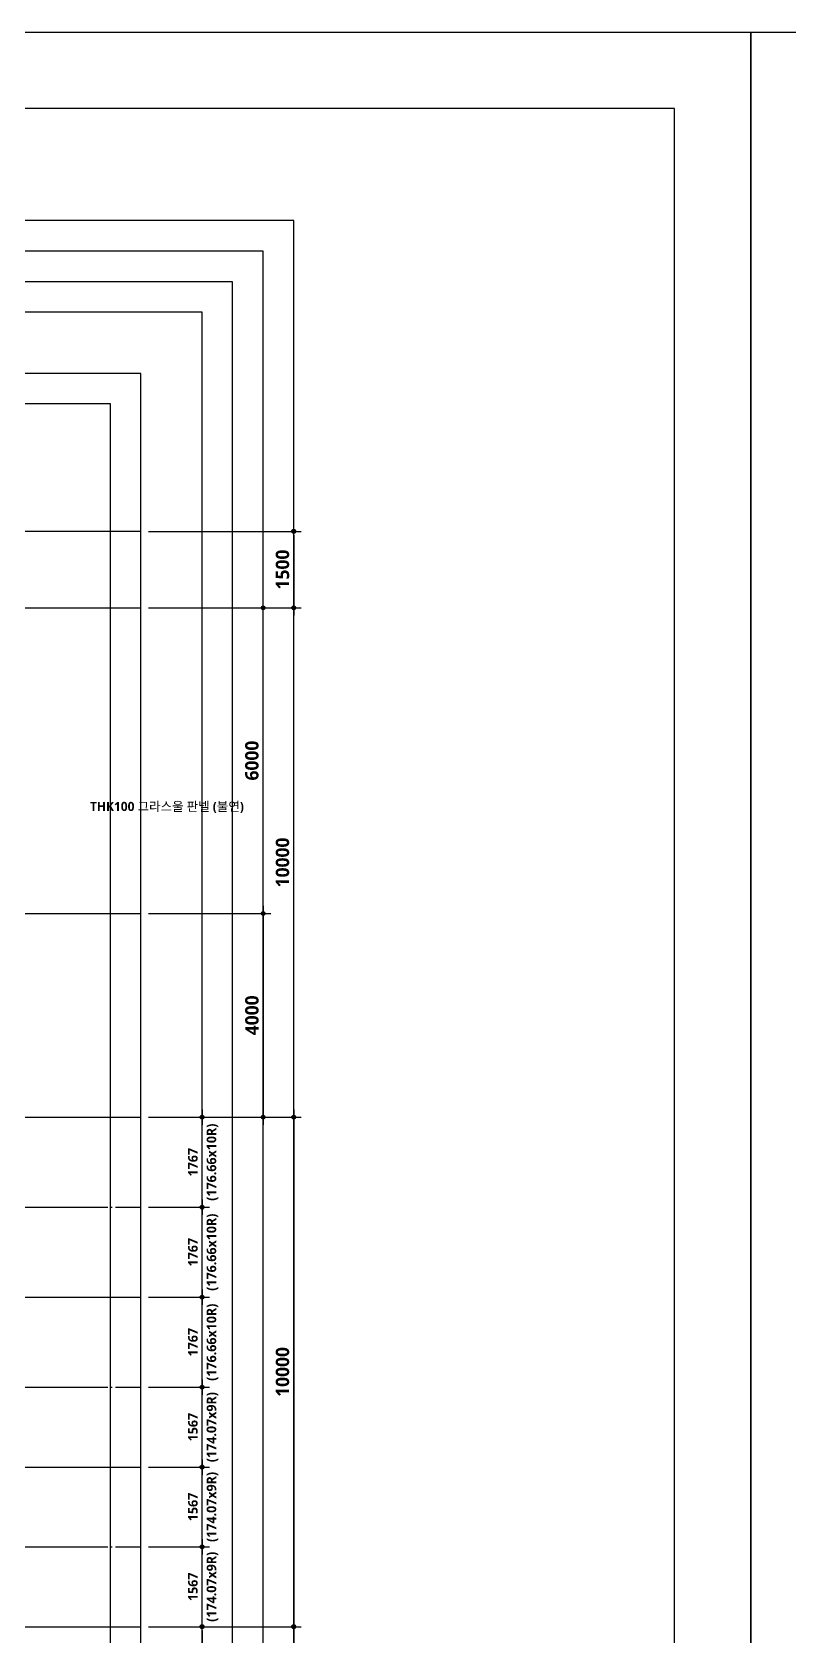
# Model space of a CAD drawing. Header units: millimetres. Extents: x 0 to 356400, y 0 to 68257.
# Drawn here: x 164087 to 178950, y 31519 to 63000 of the extents above; entities that cross this region are included whole.
import ezdxf
from ezdxf.enums import TextEntityAlignment as Align

# ---------------------------------------------------------------- set-up
doc = ezdxf.new("R2010")
doc.units = ezdxf.units.MM
doc.header["$LTSCALE"] = 75
doc.linetypes.add('CEN', pattern=[62, 60, -1, 0, -1])
doc.layers.get('Defpoints').update_dxf_attribs({"color": 161})
for name, color, linetype in [('A-ANNO-LEAD', 4, 'Continuous'), ('A-ANNO-TEXT1', 7, 'Continuous'), ('A-CEN', 1, 'CEN'), ('A-SECT-ELEV', 8, 'Continuous'), ('A-ST-AXIS-DIM', 7, 'Continuous')]:
    doc.layers.add(name, color=color, linetype=linetype)
for name, color, linetype, plot in [('Defpoint', 161, 'Continuous', False), ('G(그리드1)', 185, 'Continuous', False), ('G(그리드2)', 235, 'Continuous', False)]:
    doc.layers.add(name, color=color, linetype=linetype, plot=plot)
doc.styles.add('2020음성 1차', font='NanumGothicBold.ttf')
doc.styles.add('SH_대대리576', font='')
doc.styles.add('SH_진천_나눔', font='NanumGothicBold.ttf')
doc.styles.get('SH_대대리576').set_extended_font_data('NanumGothic', bold=True)
doc.dimstyles.new('SHP 75', dxfattribs={"dimscale": 75, "dimtxt": 3.5, "dimasz": 1, "dimexe": 2, "dimexo": 2, "dimgap": 1, "dimtad": 1, "dimdec": 0, "dimzin": 0, "dimdsep": 46, "dimtxsty": 'SH_대대리576', "dimblk": 'DIMDOT', "dimcen": 0.09, "dimclrd": 256, "dimclre": 256, "dimclrt": 3, "dimadec": 0, "dimazin": 1, "dimtfac": 1, "dimtdec": 0, "dimtix": 1, "dimtmove": 2, "dimatfit": 0, "dimldrblk": 'DIMDOT', "dimfxl": 1, "dimtfillclr": 3, "dimtolj": 1, "dimtzin": 0, "dimlwd": -1, "dimlwe": -1, "dimarcsym": 0})
doc.dimstyles.new('SHP 75 (in)', dxfattribs={"dimscale": 75, "dimtxt": 2.5, "dimasz": 1, "dimexe": 2, "dimexo": 2, "dimgap": 1, "dimtad": 1, "dimdec": 0, "dimzin": 0, "dimdsep": 46, "dimtxsty": 'SH_대대리576', "dimblk": 'DIMDOT', "dimblk1": 'NONE', "dimblk2": 'DIMDOT', "dimcen": 0.09, "dimclrd": 256, "dimclre": 256, "dimclrt": 3, "dimadec": 0, "dimazin": 1, "dimtfac": 1, "dimtdec": 0, "dimtix": 1, "dimtmove": 2, "dimatfit": 0, "dimldrblk": 'DIMDOT', "dimfxl": 1, "dimtfillclr": 3, "dimtolj": 1, "dimtzin": 0, "dimlwd": -1, "dimlwe": -1, "dimarcsym": 0})

# ---------------------------------------------------------------- blocks, each defined once
blk = doc.blocks.new('DIMDOT')
at = {"color": 0}
blk.add_line((-2, 0), (2, 0), dxfattribs=at)
for radius in [0.5, 0.25]:
    blk.add_circle((0, 0), radius, dxfattribs=at)
blk = doc.blocks.new('*D2643')
at = {"layer": 'A-ST-AXIS-DIM'}
for p, q in [((166375, 41700), (169375, 41700)), ((169225, 41625), (169225, 31775)), ((166375, 31700), (169375, 31700))]:
    blk.add_line(p, q, dxfattribs=at)
at = {"layer": 'Defpoints', "color": 0}
for p in [(166225, 41700), (166225, 31700), (169225, 31700)]:
    blk.add_point(p, dxfattribs=at)
at = {"layer": 'A-ST-AXIS-DIM', "linetype": 'ByBlock', "xscale": 75, "yscale": 75, "zscale": 75}
for p, rotation in [((169225, 41700), 90), ((169225, 31700), 270)]:
    blk.add_blockref('DIMDOT', p, dxfattribs=dict(at, rotation=rotation))
at = {"layer": 'A-ST-AXIS-DIM', "color": 3, "insert": (169006, 36700), "char_height": 262.5, "attachment_point": 5, "rotation": 90, "style": 'SH_진천_나눔'}
blk.add_mtext('\\A1;10000', dxfattribs=at)
blk = doc.blocks.new('*D2648')
at = {"layer": 'A-ST-AXIS-DIM'}
for p, q in [((166375, 31700), (169375, 31700)), ((169225, 31625), (169225, 27275)), ((166375, 27200), (169375, 27200))]:
    blk.add_line(p, q, dxfattribs=at)
at = {"layer": 'Defpoints', "color": 0}
for p in [(166225, 31700), (166225, 27200), (169225, 27200)]:
    blk.add_point(p, dxfattribs=at)
at = {"layer": 'A-ST-AXIS-DIM', "linetype": 'ByBlock', "xscale": 75, "yscale": 75, "zscale": 75}
for p, rotation in [((169225, 31700), 90), ((169225, 27200), 270)]:
    blk.add_blockref('DIMDOT', p, dxfattribs=dict(at, rotation=rotation))
at = {"layer": 'A-ST-AXIS-DIM', "color": 3, "insert": (169006, 29450), "char_height": 262.5, "attachment_point": 5, "rotation": 90, "style": 'SH_진천_나눔'}
blk.add_mtext('\\A1;4500', dxfattribs=at)
blk = doc.blocks.new('*D2653')
at = {"layer": 'A-ST-AXIS-DIM'}
for p, q in [((166375, 31700), (167575, 31700)), ((167425, 31625), (167425, 29525)), ((166375, 29450), (167575, 29450))]:
    blk.add_line(p, q, dxfattribs=at)
at = {"layer": 'Defpoints', "color": 0}
for p in [(166225, 31700), (166225, 29450), (167425, 29450)]:
    blk.add_point(p, dxfattribs=at)
at = {"layer": 'A-ST-AXIS-DIM', "linetype": 'ByBlock', "xscale": 75, "yscale": 75, "zscale": 75}
for p, rotation in [((167425, 31700), 90), ((167425, 29450), 270)]:
    blk.add_blockref('DIMDOT', p, dxfattribs=dict(at, rotation=rotation))
at = {"layer": 'A-ST-AXIS-DIM', "color": 3, "char_height": 187.5, "attachment_point": 5, "rotation": 90, "style": 'SH_대대리576'}
for s, insert in [('\\A1;(187.50x12R)', (167630, 30575)), ('\\A1;2250', (167247, 30575))]:
    blk.add_mtext(s, dxfattribs=dict(at, insert=insert))
blk = doc.blocks.new('_None')
blk = doc.blocks.new('*D3903')
at = {"layer": 'A-ST-AXIS-DIM'}
for p, q in [((166375, 51700), (169375, 51700)), ((169225, 41775), (169225, 51625)), ((166375, 41700), (169375, 41700))]:
    blk.add_line(p, q, dxfattribs=at)
at = {"layer": 'Defpoints', "color": 0}
for p in [(166225, 51700), (169225, 51700), (166225, 41700)]:
    blk.add_point(p, dxfattribs=at)
at = {"layer": 'A-ST-AXIS-DIM', "linetype": 'ByBlock', "xscale": 75, "yscale": 75, "zscale": 75}
for p, rotation in [((169225, 51700), 90), ((169225, 41700), 270)]:
    blk.add_blockref('DIMDOT', p, dxfattribs=dict(at, rotation=rotation))
at = {"layer": 'A-ST-AXIS-DIM', "color": 3, "insert": (169006, 46700), "char_height": 262.5, "attachment_point": 5, "rotation": 90, "style": 'SH_진천_나눔'}
blk.add_mtext('\\A1;10000', dxfattribs=at)
blk = doc.blocks.new('*D3905')
at = {"layer": 'A-ST-AXIS-DIM'}
for p, q in [((166375, 51700), (168775, 51700)), ((168625, 45775), (168625, 51625)), ((166375, 45700), (168775, 45700))]:
    blk.add_line(p, q, dxfattribs=at)
at = {"layer": 'Defpoints', "color": 0}
for p in [(166225, 51700), (168625, 51700), (166225, 45700)]:
    blk.add_point(p, dxfattribs=at)
at = {"layer": 'A-ST-AXIS-DIM', "linetype": 'ByBlock', "xscale": 75, "yscale": 75, "zscale": 75}
for p, rotation in [((168625, 51700), 90), ((168625, 45700), 270)]:
    blk.add_blockref('DIMDOT', p, dxfattribs=dict(at, rotation=rotation))
at = {"layer": 'A-ST-AXIS-DIM', "color": 3, "insert": (168405, 48700), "char_height": 262.5, "attachment_point": 5, "rotation": 90, "style": 'SH_진천_나눔'}
blk.add_mtext('\\A1;6000', dxfattribs=at)
blk = doc.blocks.new('*D3906')
at = {"layer": 'A-ST-AXIS-DIM'}
for p, q in [((166375, 45700), (168775, 45700)), ((168625, 45625), (168625, 41775)), ((166375, 41700), (168775, 41700))]:
    blk.add_line(p, q, dxfattribs=at)
at = {"layer": 'Defpoints', "color": 0}
for p in [(166225, 45700), (166225, 41700), (168625, 41700)]:
    blk.add_point(p, dxfattribs=at)
at = {"layer": 'A-ST-AXIS-DIM', "linetype": 'ByBlock', "xscale": 75, "yscale": 75, "zscale": 75}
for p, rotation in [((168625, 45700), 90), ((168625, 41700), 270)]:
    blk.add_blockref('DIMDOT', p, dxfattribs=dict(at, rotation=rotation))
at = {"layer": 'A-ST-AXIS-DIM', "color": 3, "insert": (168406, 43700), "char_height": 262.5, "attachment_point": 5, "rotation": 90, "style": 'SH_진천_나눔'}
blk.add_mtext('\\A1;4000', dxfattribs=at)
blk = doc.blocks.new('*D3917')
at = {"layer": 'A-ST-AXIS-DIM'}
for p, q in [((166375, 53200), (169375, 53200)), ((169225, 53125), (169225, 51775)), ((166375, 51700), (169375, 51700))]:
    blk.add_line(p, q, dxfattribs=at)
at = {"layer": 'Defpoints', "color": 0}
for p in [(166225, 53200), (166225, 51700), (169225, 51700)]:
    blk.add_point(p, dxfattribs=at)
at = {"layer": 'A-ST-AXIS-DIM', "linetype": 'ByBlock', "xscale": 75, "yscale": 75, "zscale": 75}
for p, rotation in [((169225, 53200), 90), ((169225, 51700), 270)]:
    blk.add_blockref('DIMDOT', p, dxfattribs=dict(at, rotation=rotation))
at = {"layer": 'A-ST-AXIS-DIM', "color": 3, "insert": (169006, 52450), "char_height": 262.5, "attachment_point": 5, "rotation": 90, "style": 'SH_진천_나눔'}
blk.add_mtext('\\A1;1500', dxfattribs=at)
blk = doc.blocks.new('*D8483')
at = {"layer": 'A-ST-AXIS-DIM'}
for p, q in [((167425, 33342), (167425, 33417)), ((166375, 33267), (167575, 33267)), ((167425, 31700), (167425, 33267)), ((166375, 31700), (167575, 31700)), ((167425, 31625), (167425, 31550))]:
    blk.add_line(p, q, dxfattribs=at)
at = {"layer": 'Defpoints', "color": 0}
for p in [(166225, 33267), (167425, 33267), (166225, 31700)]:
    blk.add_point(p, dxfattribs=at)
at = {"layer": 'A-ST-AXIS-DIM', "linetype": 'ByBlock', "xscale": 75, "yscale": 75, "zscale": 75}
for p, rotation in [((167425, 33267), 270), ((167425, 31700), 90)]:
    blk.add_blockref('DIMDOT', p, dxfattribs=dict(at, rotation=rotation))
at = {"layer": 'A-ST-AXIS-DIM', "color": 3, "char_height": 187.5, "attachment_point": 5, "rotation": 90, "style": 'SH_대대리576'}
for s, insert in [('\\A1;(174.07x9R)', (167630, 32483)), ('\\A1;1567', (167247, 32483))]:
    blk.add_mtext(s, dxfattribs=dict(at, insert=insert))
blk = doc.blocks.new('*D8484')
at = {"layer": 'A-ST-AXIS-DIM'}
for p, q in [((167425, 34908), (167425, 34983)), ((166375, 34833), (167575, 34833)), ((167425, 33267), (167425, 34833)), ((166375, 33267), (167575, 33267)), ((167425, 33192), (167425, 33117))]:
    blk.add_line(p, q, dxfattribs=at)
at = {"layer": 'Defpoints', "color": 0}
for p in [(166225, 34833), (167425, 34833), (166225, 33267)]:
    blk.add_point(p, dxfattribs=at)
at = {"layer": 'A-ST-AXIS-DIM', "linetype": 'ByBlock', "xscale": 75, "yscale": 75, "zscale": 75}
for p, rotation in [((167425, 34833), 270), ((167425, 33267), 90)]:
    blk.add_blockref('DIMDOT', p, dxfattribs=dict(at, rotation=rotation))
at = {"layer": 'A-ST-AXIS-DIM', "color": 3, "char_height": 187.5, "attachment_point": 5, "rotation": 90, "style": 'SH_대대리576'}
for s, insert in [('\\A1;(174.07x9R)', (167630, 34050)), ('\\A1;1567', (167247, 34050))]:
    blk.add_mtext(s, dxfattribs=dict(at, insert=insert))
blk = doc.blocks.new('*D8485')
at = {"layer": 'A-ST-AXIS-DIM'}
for p, q in [((167425, 36475), (167425, 36550)), ((166375, 36400), (167575, 36400)), ((167425, 34833), (167425, 36400)), ((166375, 34833), (167575, 34833)), ((167425, 34758), (167425, 34683))]:
    blk.add_line(p, q, dxfattribs=at)
at = {"layer": 'Defpoints', "color": 0}
for p in [(166225, 36400), (167425, 36400), (166225, 34833)]:
    blk.add_point(p, dxfattribs=at)
at = {"layer": 'A-ST-AXIS-DIM', "linetype": 'ByBlock', "xscale": 75, "yscale": 75, "zscale": 75}
for p, rotation in [((167425, 36400), 270), ((167425, 34833), 90)]:
    blk.add_blockref('DIMDOT', p, dxfattribs=dict(at, rotation=rotation))
at = {"layer": 'A-ST-AXIS-DIM', "color": 3, "char_height": 187.5, "attachment_point": 5, "rotation": 90, "style": 'SH_대대리576'}
for s, insert in [('\\A1;(174.07x9R)', (167630, 35617)), ('\\A1;1567', (167247, 35617))]:
    blk.add_mtext(s, dxfattribs=dict(at, insert=insert))
blk = doc.blocks.new('*D8486')
at = {"layer": 'A-ST-AXIS-DIM'}
for p, q in [((166375, 38167), (167575, 38167)), ((167425, 38242), (167425, 38317)), ((167425, 36400), (167425, 38167)), ((166375, 36400), (167575, 36400)), ((167425, 36325), (167425, 36250))]:
    blk.add_line(p, q, dxfattribs=at)
at = {"layer": 'Defpoints', "color": 0}
for p in [(166225, 38167), (167425, 38167), (166225, 36400)]:
    blk.add_point(p, dxfattribs=at)
at = {"layer": 'A-ST-AXIS-DIM', "linetype": 'ByBlock', "xscale": 75, "yscale": 75, "zscale": 75}
for p, rotation in [((167425, 38167), 270), ((167425, 36400), 90)]:
    blk.add_blockref('DIMDOT', p, dxfattribs=dict(at, rotation=rotation))
at = {"layer": 'A-ST-AXIS-DIM', "color": 3, "char_height": 187.5, "attachment_point": 5, "rotation": 90, "style": 'SH_대대리576'}
for s, insert in [('\\A1;(176.66x10R)', (167630, 37283)), ('\\A1;1767', (167247, 37283))]:
    blk.add_mtext(s, dxfattribs=dict(at, insert=insert))
blk = doc.blocks.new('*D8487')
at = {"layer": 'A-ST-AXIS-DIM'}
for p, q in [((167425, 40008), (167425, 40083)), ((166375, 39933), (167575, 39933)), ((167425, 38167), (167425, 39933)), ((166375, 38167), (167575, 38167)), ((167425, 38092), (167425, 38017))]:
    blk.add_line(p, q, dxfattribs=at)
at = {"layer": 'Defpoints', "color": 0}
for p in [(166225, 39933), (167425, 39933), (166225, 38167)]:
    blk.add_point(p, dxfattribs=at)
at = {"layer": 'A-ST-AXIS-DIM', "linetype": 'ByBlock', "xscale": 75, "yscale": 75, "zscale": 75}
for p, rotation in [((167425, 39933), 270), ((167425, 38167), 90)]:
    blk.add_blockref('DIMDOT', p, dxfattribs=dict(at, rotation=rotation))
at = {"layer": 'A-ST-AXIS-DIM', "color": 3, "char_height": 187.5, "attachment_point": 5, "rotation": 90, "style": 'SH_대대리576'}
for s, insert in [('\\A1;(176.66x10R)', (167630, 39050)), ('\\A1;1767', (167247, 39050))]:
    blk.add_mtext(s, dxfattribs=dict(at, insert=insert))
blk = doc.blocks.new('*D8488')
at = {"layer": 'A-ST-AXIS-DIM'}
for p, q in [((166375, 41700), (167575, 41700)), ((167425, 41775), (167425, 41850)), ((167425, 39933), (167425, 41700)), ((166375, 39933), (167575, 39933)), ((167425, 39858), (167425, 39783))]:
    blk.add_line(p, q, dxfattribs=at)
at = {"layer": 'Defpoints', "color": 0}
for p in [(166225, 41700), (167425, 41700), (166225, 39933)]:
    blk.add_point(p, dxfattribs=at)
at = {"layer": 'A-ST-AXIS-DIM', "linetype": 'ByBlock', "xscale": 75, "yscale": 75, "zscale": 75}
for p, rotation in [((167425, 41700), 270), ((167425, 39933), 90)]:
    blk.add_blockref('DIMDOT', p, dxfattribs=dict(at, rotation=rotation))
at = {"layer": 'A-ST-AXIS-DIM', "color": 3, "char_height": 187.5, "attachment_point": 5, "rotation": 90, "style": 'SH_대대리576'}
for s, insert in [('\\A1;(176.66x10R)', (167630, 40817)), ('\\A1;1767', (167247, 40817))]:
    blk.add_mtext(s, dxfattribs=dict(at, insert=insert))

msp = doc.modelspace()

# ---------------------------------------------------------------- linework, layer by layer
at = {"layer": 'A-ANNO-LEAD'}
msp.add_lwpolyline([(164025, 47800, 0, 46.9, 0), (164165.6, 47800, 0, 0, 0), (165225, 47800, 0, 0, 0)], format="xyseb", dxfattribs=at)
at = {"layer": 'A-CEN'}
for p, q in [((148325, 51700), (166225, 51700)), ((162725, 45700), (166225, 45700)), ((148325, 41700), (166225, 41700)), ((161075, 39933.3), (166225, 39933.3)), ((148325, 38166.7), (166225, 38166.7)), ((161075, 36400), (166225, 36400)), ((148325, 34833.3), (166225, 34833.3)), ((161075, 33266.7), (166225, 33266.7)), ((148325, 31700), (166225, 31700))]:
    msp.add_line(p, q, dxfattribs=at)
at = {"layer": 'A-SECT-ELEV'}
msp.add_line((166225, 53200), (148925, 53200), dxfattribs=at)
at = {"layer": 'Defpoint'}
for points in [[(178200, 63000), (178200, 0), (133650, 0), (133650, 63000)], [(222750, 63000), (222750, 0), (178200, 0), (178200, 63000)], [(135150, 61500), (135150, 8250), (176700, 8250), (176700, 61500)]]:
    msp.add_lwpolyline(points, close=True, dxfattribs=at)
at = {"layer": 'G(그리드1)'}
for points in [[(169225, 59300), (142625, 59300), (142625, 6800), (169225, 6800)], [(169225, 59300), (145325, 59300), (145325, 6800), (169225, 6800)], [(168625, 58700), (145925, 58700), (145925, 7400), (168625, 7400)], [(168025, 58100), (146525, 58100), (146525, 8000), (168025, 8000)], [(167425, 57500), (147125, 57500), (147125, 8600), (167425, 8600)], [(166225, 56300), (148325, 56300), (148325, 9200), (166225, 9200)]]:
    msp.add_lwpolyline(points, close=True, dxfattribs=at)
at = {"layer": 'G(그리드2)'}
msp.add_lwpolyline([(165625, 55700), (148925, 55700), (148925, 9800), (165625, 9800)], close=True, dxfattribs=at)

# ---------------------------------------------------------------- texts
at = {"layer": 'A-ANNO-TEXT1', "style": '2020음성 1차'}
msp.add_text('THK100 그라스울 판넬 (불연)', height=180, dxfattribs=at).set_placement((165225, 47800), align=Align.MIDDLE_LEFT)

# ---------------------------------------------------------------- dimensions: what is measured, and where the dimension line sits
at = {"layer": 'A-ST-AXIS-DIM'}
for base, p1, p2, angle, picture, middle in [((169225, 51700), (166225, 53200), (166225, 51700), 90, '*D3917', (169005.7, 52450)), ((169225, 51700), (166225, 41700), (166225, 51700), 270, '*D3903', (169006.1, 46700)), ((168625, 51700), (166225, 45700), (166225, 51700), 90, '*D3905', (168405.1, 48700)), ((168625, 41700), (166225, 45700), (166225, 41700), 270, '*D3906', (168406.1, 43700)), ((169225, 31700), (166225, 41700), (166225, 31700), 90, '*D2643', (169006.1, 36700)), ((169225, 27200), (166225, 31700), (166225, 27200), 90, '*D2648', (169005.7, 29450))]:
    dim = msp.add_linear_dim(base=base, p1=p1, p2=p2, angle=angle, dimstyle='SHP 75', override={"dimtxsty": 'SH_진천_나눔', "dimldrblk": 'DIMDOT'}, dxfattribs=at)
    dim.commit()
    dim.dimension.update_dxf_attribs({"geometry": picture, "text_midpoint": middle})
for base, p1, p2, angle, text, picture, middle in [((167425, 41700), (166225, 39933.3), (166225, 41700), 270, '<>\\X(176.66x10R)', '*D8488', (167425, 40816.7)), ((167425, 39933.3), (166225, 38166.7), (166225, 39933.3), 270, '<>\\X(176.66x10R)', '*D8487', (167425, 39050)), ((167425, 38166.7), (166225, 36400), (166225, 38166.7), 270, '<>\\X(176.66x10R)', '*D8486', (167425, 37283.3)), ((167425, 36400), (166225, 34833.3), (166225, 36400), 270, '<>\\X(174.07x9R)', '*D8485', (167425, 35616.7)), ((167425, 34833.3), (166225, 33266.7), (166225, 34833.3), 270, '<>\\X(174.07x9R)', '*D8484', (167425, 34050)), ((167425, 33266.7), (166225, 31700), (166225, 33266.7), 270, '<>\\X(174.07x9R)', '*D8483', (167425, 32483.3)), ((167425, 29450), (166225, 31700), (166225, 29450), 90, '<>\\X(187.50x12R)', '*D2653', (167425, 30575))]:
    dim = msp.add_linear_dim(base=base, p1=p1, p2=p2, angle=angle, text=text, dimstyle='SHP 75 (in)', override={"dimtxsty": 'SH_대대리576', "dimldrblk": 'DIMDOT'}, dxfattribs=at)
    dim.commit()
    dim.dimension.update_dxf_attribs({"geometry": picture, "text_midpoint": middle})

doc.saveas('drawing.dxf')
